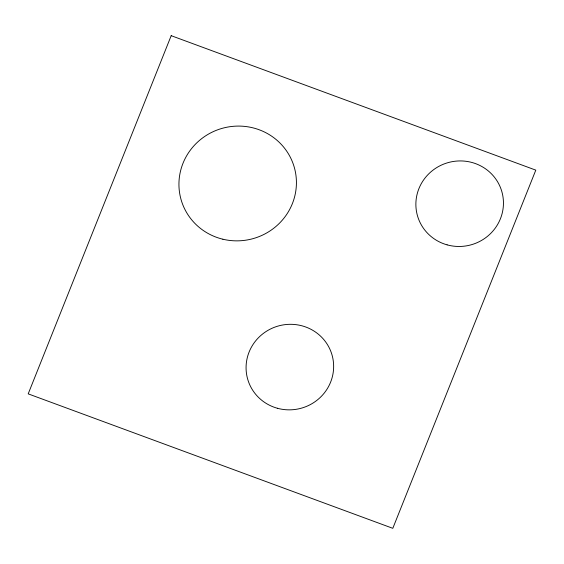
<?xml version="1.0" encoding="UTF-8"?>
<svg xmlns="http://www.w3.org/2000/svg" width="564" height="564" viewBox="0 0 564 564"><rect width="100%" height="100%" fill="white"/><g stroke="black" fill="none" stroke-linecap="round" stroke-linejoin="round"><path stroke-width="0.85" d="M171.195 35.68L28.2 393.862L392.805 528.32L535.8 170.138L171.195 35.68M447.104 244.854A43.879 42.681 -16 0 0 502.27 193.226A43.879 42.681 -16 0 0 429.613 173.021A43.879 42.681 -16 0 0 447.104 244.854M277.34 408.244A43.879 42.681 -16 0 0 332.457 356.575A43.879 42.681 -16 0 0 259.785 336.426A43.879 42.681 -16 0 0 277.34 408.244M222.872 239.214A58.867 57.267 -16 0 0 294.316 167.423A58.867 57.267 -16 0 0 195.842 143.785A58.867 57.267 -16 0 0 222.872 239.214"/></g></svg>
